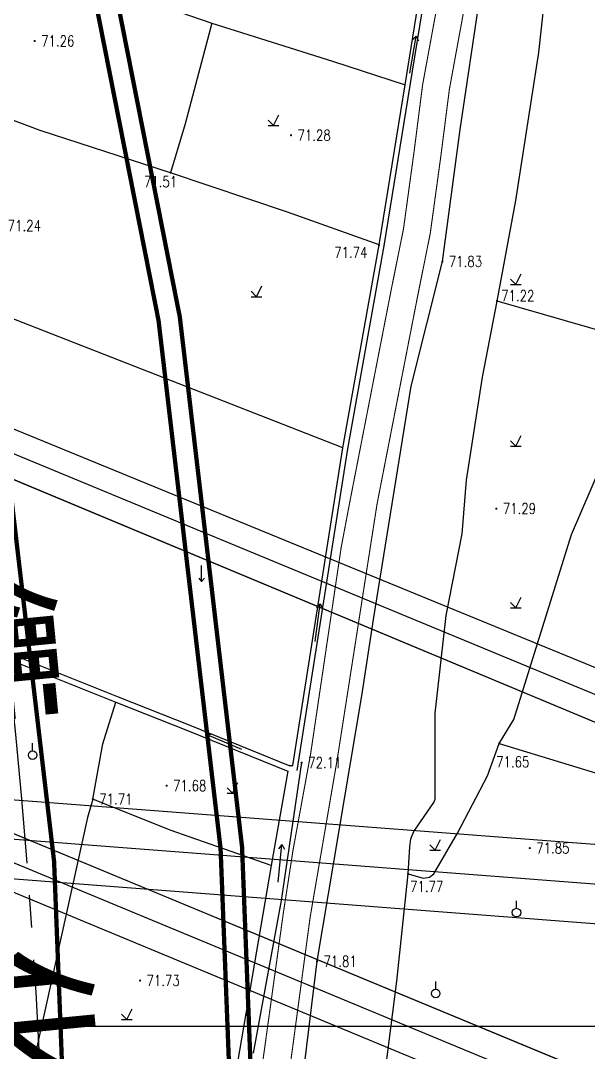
# Model space of a CAD drawing. Extents: x 10519 to 17598, y -625 to 2857.
# Drawn here: x 14023.9 to 14076.6, y 254.3 to 350.1 of the extents above; entities that cross this region are included whole.
import ezdxf
from ezdxf.enums import TextEntityAlignment as Align

# ---------------------------------------------------------------- set-up
doc = ezdxf.new("R2010")
doc.units = 0
doc.header["$MEASUREMENT"] = 0
for name, pattern in [('CENTER', [2, 1.25, -0.25, 0.25, -0.25]), ('CENTERX2', [4, 2.5, -0.5, 0.5, -0.5]), ('X3', [5, 4, -1])]:
    doc.linetypes.add(name, pattern=pattern)
doc.layers.get('0').update_dxf_attribs({"linetype": 'CONTINUOUS'})
for name, color, linetype in [('00000衢化东路中线', 1, 'CENTER'), ('00000道路边线', 2, 'CONTINUOUS'), ('0000原地形', 252, 'CONTINUOUS'), ('000道路名称', 6, 'CONTINUOUS'), ('ASSIST', 252, 'CONTINUOUS'), ('GCD', 224, 'CONTINUOUS'), ('TYBZ', 7, 'CONTINUOUS')]:
    doc.layers.add(name, color=color, linetype=linetype)
doc.styles.add('HZ', font='txt8.shx', dxfattribs={"width": 0.8, "bigfont": 'hz.shx'})
doc.styles.add('黑体', font='SIMHEI.TTF', dxfattribs={"width": 0.8})
doc.linetypes.add('10421', pattern='A,2,[150,AAA.SHX,S=1,R=0,X=0,Y=1],1e-11', length=2)

# ---------------------------------------------------------------- blocks, each defined once
blk = doc.blocks.new('GC200')
at = {"linetype": 'Continuous', "const_width": 0.2, "flags": 128}
blk.add_lwpolyline([(-0.1, 0, 1), (0.1, 0, 1)], format="xyb", close=True, dxfattribs=at)

msp = doc.modelspace()

# ---------------------------------------------------------------- linework, layer by layer
at = {"layer": '00000衢化东路中线', "color": 6, "linetype": 'CENTERX2', "ltscale": 6}
msp.add_arc((13411.378, 223.919), 615, 0, 17.868144, dxfattribs=at)
at = {"layer": '00000道路边线', "const_width": 0.4}
for points in [[(13998.398, 562.402, 0.469032), (13977.805, 529.937), (14013.845, 418.141, -0.078123), (14044.378, 223.919), (14044.378, 26.783, 0.401182), (14068.261, 1.808), (14112.168, -0.156), (14293.346, -8.259), (14423.237, -14.069), (14638.875, -23.628), (14928.222, -34.446)], [(14003.997, 558.083), (13996.012, 557.053, 0.469032), (13979.537, 531.081), (14015.749, 418.755, -0.078123), (14046.378, 223.919), (14046.378, 16.985)], [(13958.293, 523.647), (13994.334, 411.851, -0.078123), (14023.878, 223.919), (14023.878, 36.677, 1), (14028.878, 36.677), (14028.878, 223.919, 0.078123), (13999.093, 413.385), (13963.052, 525.181, 1.000006), (13958.293, 523.647)]]:
    msp.add_lwpolyline(points, format="xyb", dxfattribs=at)
at = {"layer": '0000原地形', "linetype": 'Continuous'}
for p, q in [((14059.582, 344.109, 71.737), (14064.688, 375.517, 71.737)), ((14059.582, 344.109, 71.737), (14064.688, 375.517, 71.737)), ((14060.057, 344.032), (14065.163, 375.437)), ((14060.057, 344.032), (14065.163, 375.437)), ((14064.702, 339.962), (14067.1, 356.228)), ((14064.702, 339.962), (14067.1, 356.228)), ((14071.992, 347.109, 71.92), (14073.05, 356.625, 71.92)), ((14036.8, 351.504, 71.511), (14041.646, 349.811, 71.511)), ((14036.8, 351.504, 71.511), (14041.646, 349.811, 71.511)), ((14041.646, 349.811, 71.302), (14039.161, 340.491, 71.302)), ((14041.646, 349.811, 71.302), (14039.161, 340.491, 71.302)), ((14041.646, 349.811, 71.511), (14052.834, 346.278, 71.511)), ((14041.646, 349.811, 71.511), (14052.834, 346.278, 71.511)), ((14025.707, 339.867, 71.742), (14003.366, 348.233, 71.742)), ((14025.707, 339.867, 71.742), (14003.366, 348.233, 71.742)), ((14069.853, 333.354, 71.92), (14071.992, 347.109, 71.92)), ((14052.834, 346.278, 71.511), (14059.582, 344.109, 71.511)), ((14052.834, 346.278, 71.511), (14059.582, 344.109, 71.511)), ((14057.162, 329.238, 71.737), (14059.582, 344.109, 71.737)), ((14057.162, 329.238, 71.737), (14059.582, 344.109, 71.737)), ((14057.637, 329.157), (14060.057, 344.032)), ((14057.637, 329.157), (14060.057, 344.032)), ((14039.161, 340.491, 71.302), (14037.814, 335.941, 71.302)), ((14039.161, 340.491, 71.302), (14037.814, 335.941, 71.302)), ((14063.047, 327.702), (14064.702, 339.962)), ((14063.047, 327.702), (14064.702, 339.962)), ((14037.814, 335.941, 71.742), (14025.707, 339.867, 71.742)), ((14037.814, 335.941, 71.742), (14025.707, 339.867, 71.742)), ((14048.654, 332.279, 71.742), (14037.814, 335.941, 71.742)), ((14048.654, 332.279, 71.742), (14037.814, 335.941, 71.742)), ((14068.118, 324.03, 71.92), (14069.853, 333.354, 71.92)), ((14057.162, 329.238, 71.742), (14048.654, 332.279, 71.742)), ((14057.162, 329.238, 71.742), (14048.654, 332.279, 71.742)), ((14053.8, 310.394, 71.737), (14057.162, 329.238, 71.737)), ((14053.8, 310.394, 71.737), (14057.162, 329.238, 71.737)), ((14054.275, 310.314), (14057.637, 329.157)), ((14054.275, 310.314), (14057.637, 329.157)), ((14060.162, 316.141), (14063.047, 327.702)), ((14060.162, 316.141), (14063.047, 327.702)), ((14066.755, 316.978, 71.92), (14068.118, 324.03, 71.92)), ((14078.971, 320.897, 71.673), (14068.118, 324.03, 71.673)), ((14205.539, 237.376), (13996.189, 323.245)), ((14053.8, 310.394, 71.768), (14021.953, 322.852, 71.768)), ((14053.8, 310.394, 71.768), (14021.953, 322.852, 71.768)), ((14205.289, 234.535), (13993.867, 321.98)), ((14205.289, 234.535), (13993.867, 321.98)), ((13992.774, 320.186), (14201.603, 233.023)), ((14065.28, 307.421, 71.92), (14066.755, 316.978, 71.92)), ((14056.655, 294.462), (14060.162, 316.141)), ((14056.655, 294.462), (14060.162, 316.141)), ((13932.454, 312.222), (14106.768, 239.989)), ((14049.156, 280.92, 71.737), (14053.8, 310.394, 71.737)), ((14049.156, 280.92, 71.737), (14053.8, 310.394, 71.737)), ((14049.569, 280.446), (14054.275, 310.314)), ((14049.569, 280.446), (14054.275, 310.314)), ((14108.199, 236.666), (13930.982, 310.137)), ((14108.199, 236.666), (13930.982, 310.137)), ((13930.594, 307.568), (14104.95, 235.277)), ((14064.868, 302.431, 71.92), (14065.28, 307.421, 71.92)), ((14063.401, 294.852, 71.92), (14064.868, 302.431, 71.92)), ((14055.58, 287.381), (14056.655, 294.462)), ((14055.58, 287.381), (14056.655, 294.462)), ((14062.371, 285.768, 71.92), (14063.401, 294.852, 71.92)), ((14023.036, 291.243), (14032.94, 287.293)), ((14023.036, 291.243), (14032.94, 287.293)), ((14022.834, 290.75, 71.348), (14032.744, 286.798, 71.348)), ((14022.834, 290.75, 71.348), (14032.744, 286.798, 71.348)), ((14032.94, 287.293), (14039.593, 284.668)), ((14032.94, 287.293), (14039.593, 284.668)), ((14051.413, 262.751), (14055.58, 287.381)), ((14051.413, 262.751), (14055.58, 287.381)), ((14031.52, 282.938, 71.348), (14032.744, 286.798, 71.348)), ((14031.52, 282.938, 71.348), (14032.744, 286.798, 71.348)), ((14032.744, 286.798, 71.348), (14039.395, 284.173, 71.348)), ((14032.744, 286.798, 71.348), (14039.395, 284.173, 71.348)), ((14062.385, 278.354, 71.92), (14062.371, 285.768, 71.92)), ((14039.593, 284.668), (14048.886, 280.891)), ((14039.593, 284.668), (14048.886, 280.891)), ((14039.395, 284.173, 71.348), (14048.685, 280.397, 71.348)), ((14039.395, 284.173, 71.348), (14048.685, 280.397, 71.348)), ((14030.598, 277.808, 71.348), (14031.52, 282.938, 71.348)), ((14030.598, 277.808, 71.348), (14031.52, 282.938, 71.348)), ((14068.321, 282.963, 71.648), (14087.193, 277.206, 71.648)), ((14326.893, 254.48), (13967.613, 281.99)), ((14048.828, 280.914, 71.737), (14049.156, 280.92, 71.737)), ((14048.828, 280.914, 71.737), (14049.156, 280.92, 71.737)), ((14048.685, 280.397, 71.348), (14047.142, 271.641, 71.348)), ((14048.685, 280.397, 71.348), (14047.142, 271.641, 71.348)), ((14049.569, 280.446), (14049.569, 280.446)), ((14049.569, 280.446), (14049.569, 280.446)), ((14329.697, 250.563), (13964.44, 278.566)), ((14329.697, 250.563), (13964.44, 278.566)), ((14030.598, 277.808, 71.348), (14030.114, 276.104, 71.348)), ((14030.598, 277.808, 71.348), (14030.114, 276.104, 71.348)), ((14037.761, 274.933, 71.348), (14030.598, 277.808, 71.348)), ((14037.761, 274.933, 71.348), (14030.598, 277.808, 71.348)), ((14062.255, 277.504, 71.92), (14062.383, 277.802, 71.92)), ((14062.383, 277.802, 71.92), (14062.385, 278.354, 71.92)), ((14062.383, 277.802, 71.92), (14062.383, 277.802, 71.92)), ((14062.383, 277.802, 71.92), (14062.383, 277.802, 71.92)), ((14060.403, 274.795, 71.92), (14062.255, 277.504, 71.92)), ((14030.114, 276.104, 71.348), (14024.404, 250.264, 71.348)), ((14030.114, 276.104, 71.348), (14024.404, 250.264, 71.348)), ((14047.142, 271.641, 71.348), (14037.761, 274.933, 71.348)), ((14047.142, 271.641, 71.348), (14037.761, 274.933, 71.348)), ((13967.038, 274.782), (14326.254, 246.951)), ((14060.029, 273.373, 71.92), (14060.124, 274.128, 71.92)), ((14060.124, 274.128, 71.92), (14060.403, 274.795, 71.92)), ((14060.124, 274.128, 71.92), (14060.124, 274.128, 71.92)), ((14060.124, 274.128, 71.92), (14060.124, 274.128, 71.92)), ((14060.124, 274.128, 71.92), (14060.124, 274.128, 71.92)), ((14059.865, 270.868, 71.92), (14060.029, 273.373, 71.92)), ((14047.142, 271.641, 71.348), (14043.054, 247.747, 71.348)), ((14047.142, 271.641, 71.348), (14043.054, 247.747, 71.348)), ((14058.827, 260.914, 71.92), (14059.865, 270.868, 71.92)), ((14050.006, 251.055), (14051.413, 262.751)), ((14050.006, 251.055), (14051.413, 262.751)), ((14057.704, 252.185, 71.92), (14058.827, 260.914, 71.92))]:
    msp.add_line(p, q, dxfattribs=at)
at = {"layer": '0000原地形'}
for p, q in [((14060.014, 345.179), (14060.62, 348.627)), ((14060.014, 345.179), (14060.62, 348.627)), ((14060.62, 348.627), (14060.266, 348.273)), ((14060.62, 348.627), (14060.266, 348.273)), ((14060.62, 348.627), (14060.831, 348.174)), ((14060.62, 348.627), (14060.831, 348.174)), ((14047.367, 340.314), (14047.867, 341.314)), ((14047.367, 340.314), (14047.867, 341.314)), ((14046.867, 340.814), (14047.367, 340.314)), ((14046.867, 340.814), (14047.367, 340.314)), ((14046.867, 340.314), (14047.867, 340.314)), ((14046.867, 340.314), (14047.867, 340.314)), ((14069.865, 325.558), (14070.365, 326.558)), ((14069.365, 326.058), (14069.865, 325.558)), ((14045.282, 324.932), (14045.782, 324.432)), ((14045.282, 324.932), (14045.782, 324.432)), ((14045.782, 324.432), (14046.282, 325.432)), ((14045.782, 324.432), (14046.282, 325.432)), ((14069.365, 325.558), (14070.365, 325.558)), ((14045.282, 324.432), (14046.282, 324.432)), ((14045.282, 324.432), (14046.282, 324.432)), ((14069.865, 310.558), (14070.365, 311.558)), ((14069.365, 311.058), (14069.865, 310.558)), ((14069.365, 310.558), (14070.365, 310.558)), ((14040.7, 297.996), (14040.7, 299.496)), ((14040.7, 297.996), (14040.7, 299.496)), ((14040.45, 298.296), (14040.7, 297.996)), ((14040.45, 298.296), (14040.7, 297.996)), ((14040.7, 297.996), (14040.95, 298.296)), ((14040.7, 297.996), (14040.95, 298.296)), ((14051.251, 292.448), (14051.707, 295.918)), ((14051.251, 292.448), (14051.707, 295.918)), ((14051.707, 295.918), (14051.369, 295.549)), ((14051.707, 295.918), (14051.369, 295.549)), ((14051.707, 295.918), (14051.938, 295.475)), ((14051.707, 295.918), (14051.938, 295.475)), ((14069.365, 296.058), (14069.865, 295.558)), ((14069.865, 295.558), (14070.365, 296.558)), ((14069.365, 295.558), (14070.365, 295.558)), ((14041.197, 283.773), (14041.686, 283.877)), ((14041.197, 283.773), (14041.686, 283.877)), ((14044.419, 282.405), (14041.197, 283.773)), ((14041.197, 283.773), (14041.462, 283.349)), ((14044.419, 282.405), (14041.197, 283.773)), ((14041.197, 283.773), (14041.462, 283.349)), ((14025.011, 282.284), (14025.011, 282.984)), ((14025.011, 282.284), (14025.011, 282.984)), ((14043.058, 278.847), (14043.558, 278.347)), ((14043.058, 278.847), (14043.558, 278.347)), ((14043.558, 278.347), (14044.058, 279.347)), ((14043.558, 278.347), (14044.058, 279.347)), ((14043.058, 278.347), (14044.058, 278.347)), ((14043.058, 278.347), (14044.058, 278.347)), ((14062.365, 273.058), (14062.865, 274.058)), ((14047.805, 270.099), (14048.156, 273.581)), ((14047.805, 270.099), (14048.156, 273.581)), ((14048.156, 273.581), (14047.83, 273.203)), ((14048.156, 273.581), (14047.83, 273.203)), ((14048.156, 273.581), (14048.401, 273.145)), ((14048.156, 273.581), (14048.401, 273.145)), ((14061.865, 273.558), (14062.365, 273.058)), ((14061.865, 273.058), (14062.865, 273.058)), ((14069.923, 267.669), (14069.923, 268.369)), ((14062.423, 260.169), (14062.423, 260.869)), ((14033.248, 257.839), (14033.748, 257.339)), ((14033.248, 257.839), (14033.748, 257.339)), ((14033.748, 257.339), (14034.248, 258.339)), ((14033.748, 257.339), (14034.248, 258.339)), ((14033.248, 257.339), (14034.248, 257.339)), ((14033.248, 257.339), (14034.248, 257.339))]:
    msp.add_line(p, q, dxfattribs=at)
at = {"layer": '0000原地形', "linetype": '10421'}
for p, q in [((14075.017, 302.356, 71.769), (14079.369, 312.463, 71.769)), ((14069.684, 285.193, 71.769), (14075.017, 302.356, 71.769)), ((14068.321, 282.963, 71.769), (14069.684, 285.193, 71.769)), ((14067.228, 279.977, 71.769), (14068.321, 282.963, 71.769)), ((14048.112, 268.407), (14049.988, 281.19)), ((14048.112, 268.407), (14049.988, 281.19)), ((14064.437, 274.649, 71.769), (14067.228, 279.977, 71.769)), ((14062.241, 270.883, 71.769), (14064.437, 274.649, 71.769)), ((14059.865, 270.868, 71.769), (14061.259, 270.475, 71.769)), ((14061.259, 270.475, 71.769), (14061.857, 270.558, 71.769)), ((14061.857, 270.558, 71.769), (14062.241, 270.883, 71.769)), ((14061.857, 270.558, 71.769), (14061.857, 270.558, 71.769)), ((14045.511, 254.227), (14048.112, 268.407)), ((14045.511, 254.227), (14048.112, 268.407))]:
    msp.add_line(p, q, dxfattribs=at)
at = {"layer": '0000原地形', "linetype": 'Continuous', "const_width": 0.1, "flags": 128}
for points in [[(14017.794, 51.971), (14016.641, 52.296), (14017.594, 60.076), (14019.888, 72.16), (14022.418, 85.402), (14023.253, 90.838), (14024.065, 99.379), (14026.111, 114.876), (14032.483, 147.137), (14035.666, 167.455), (14037.531, 182.432), (14039.365, 193.916), (14040.092, 199.67), (14041.471, 209.476), (14043.788, 222.457), (14047.84, 245.068), (14050.774, 266.875), (14053.3, 281.599), (14056.983, 305.214), (14060.768, 324.595), (14061.92, 330.317), (14062.922, 337.627), (14063.694, 343.681), (14066.024, 356.381)], [(14025.303, 108.759), (14026.111, 114.876), (14032.483, 147.137), (14035.666, 167.455), (14037.531, 182.432), (14039.365, 193.916), (14040.092, 199.67), (14041.471, 209.476), (14043.788, 222.457), (14047.84, 245.068), (14050.774, 266.875), (14053.3, 281.599), (14056.983, 305.214), (14060.768, 324.595), (14061.92, 330.317), (14062.922, 337.627), (14063.694, 343.681), (14066.024, 356.381)]]:
    msp.add_lwpolyline(points, dxfattribs=at)
at = {"layer": '0000原地形', "linetype": 'X3', "const_width": 0.1, "flags": 128}
msp.add_lwpolyline([(14045.461, 246.868), (14048.284, 267.256), (14049.181, 273.078), (14050.814, 282.006), (14053.645, 301.135), (14054.502, 305.65), (14058.297, 325.085), (14059.436, 330.737), (14060.425, 337.958), (14061.204, 344.068), (14063.547, 356.836)], dxfattribs=at)
msp.add_lwpolyline([(14045.461, 246.868), (14048.284, 267.256), (14049.181, 273.078), (14050.814, 282.006), (14053.645, 301.135), (14054.502, 305.65), (14058.297, 325.085), (14059.436, 330.737), (14060.425, 337.958), (14061.204, 344.068), (14063.547, 356.836)], dxfattribs=at)
at = {"layer": '0000原地形', "linetype": 'Continuous', "elevation": 71.674, "flags": 128}
msp.add_lwpolyline([(14048.816, 280.945), (14049.171, 280.901)], dxfattribs=at)
msp.add_lwpolyline([(14048.816, 280.945), (14049.171, 280.901)], dxfattribs=at)
at = {"layer": '0000原地形', "linetype": 'Continuous'}
msp.add_arc((14059.582, 344.109), 0.481, 350.7571, 350.76618, dxfattribs=at)
msp.add_arc((14059.582, 344.109), 0.481, 350.7571, 350.76618, dxfattribs=at)
at = {"layer": '0000原地形'}
for centre in [(14025.011, 281.884), (14025.011, 281.884), (14069.923, 267.269), (14062.423, 259.769)]:
    msp.add_ellipse(centre, major_axis=(-0.283, 0.283), ratio=1, start_param=3.926991, end_param=10.210176, dxfattribs=at)
at = {"layer": 'ASSIST', "color": 252}
for p, q in [((13992.774, 320.186), (14201.603, 233.023)), ((13932.454, 312.222), (14106.768, 239.989))]:
    msp.add_line(p, q, dxfattribs=at)
at = {"layer": 'ASSIST', "color": 252, "flags": 128}
for points in [[(13938.169, 324.98), (13954.173, 318.776), (13974.9, 310.632), (13978.51, 309.174), (13983.37, 307.197), (13983.37, 307.197), (13995.194, 302.424), (14000.611, 300.293), (14016.258, 294.1), (14023.036, 291.243), (14032.94, 287.293), (14039.593, 284.668), (14048.886, 280.891)], [(13992.774, 320.186), (14203.449, 232.253)], [(13932.454, 312.222), (14108.616, 239.223)]]:
    msp.add_lwpolyline(points, dxfattribs=at)
at = {"layer": 'ASSIST', "color": 252, "elevation": 71.348, "flags": 128}
msp.add_lwpolyline([(13937.752, 324.349), (13953.982, 318.279), (13974.703, 310.137), (13978.314, 308.679), (13982.828, 306.92), (13994.995, 301.93), (14000.415, 299.797), (14016.056, 293.607), (14022.834, 290.75), (14032.744, 286.798), (14039.395, 284.173), (14048.685, 280.397)], dxfattribs=at)
at = {"layer": 'TYBZ'}
msp.add_lwpolyline([(14372.812, 1105.707), (14372.812, 256.707), (13183.812, 256.707), (13183.812, 1105.707)], close=True, dxfattribs=at)

# ---------------------------------------------------------------- block references
at = {"layer": 'GCD', "linetype": 'Continuous'}
ref = msp.add_blockref('GC200', (14025.204, 348.161, 71.255), dxfattribs=dict(at, xscale=0.5, yscale=0.5, zscale=0.5))
ref.add_attrib('height', '71.26', dxfattribs={"linetype": 'Continuous', "height": 1, "style": 'HZ', "width": 0.8}).set_placement((14025.804, 348.161, 71.255), align=Align.MIDDLE_LEFT)
ref = msp.add_blockref('GC200', (14025.204, 348.161, 71.255), dxfattribs=dict(at, xscale=0.5, yscale=0.5, zscale=0.5))
ref.add_attrib('height', '71.26', dxfattribs={"linetype": 'Continuous', "height": 1, "style": 'HZ', "width": 0.8}).set_placement((14025.804, 348.161, 71.255), align=Align.MIDDLE_LEFT)
ref = msp.add_blockref('GC200', (14048.999, 339.421, 71.278), dxfattribs=dict(at, xscale=0.5, yscale=0.5, zscale=0.5))
ref.add_attrib('height', '71.28', dxfattribs={"linetype": 'Continuous', "height": 1, "style": 'HZ', "width": 0.8}).set_placement((14049.599, 339.421, 71.278), align=Align.MIDDLE_LEFT)
ref = msp.add_blockref('GC200', (14048.999, 339.421, 71.278), dxfattribs=dict(at, xscale=0.5, yscale=0.5, zscale=0.5))
ref.add_attrib('height', '71.28', dxfattribs={"linetype": 'Continuous', "height": 1, "style": 'HZ', "width": 0.8}).set_placement((14049.599, 339.421, 71.278), align=Align.MIDDLE_LEFT)
ref = msp.add_blockref('GC200', (14037.814, 335.941, 71.51), dxfattribs=dict(at, xscale=0.5, yscale=0.5, zscale=0.5))
ref.add_attrib('height', '71.51', dxfattribs={"linetype": 'Continuous', "height": 1, "style": 'HZ', "width": 0.8}).set_placement((14035.348, 335.109, 71.51), align=Align.MIDDLE_LEFT)
ref = msp.add_blockref('GC200', (14037.814, 335.941, 71.51), dxfattribs=dict(at, xscale=0.5, yscale=0.5, zscale=0.5))
ref.add_attrib('height', '71.51', dxfattribs={"linetype": 'Continuous', "height": 1, "style": 'HZ', "width": 0.8}).set_placement((14035.348, 335.109, 71.51), align=Align.MIDDLE_LEFT)
ref = msp.add_blockref('GC200', (14022.097, 331.025, 71.244), dxfattribs=dict(at, xscale=0.5, yscale=0.5, zscale=0.5))
ref.add_attrib('height', '71.24', dxfattribs={"linetype": 'Continuous', "height": 1, "style": 'HZ', "width": 0.8}).set_placement((14022.697, 331.025, 71.244), align=Align.MIDDLE_LEFT)
ref = msp.add_blockref('GC200', (14022.097, 331.025, 71.244), dxfattribs=dict(at, xscale=0.5, yscale=0.5, zscale=0.5))
ref.add_attrib('height', '71.24', dxfattribs={"linetype": 'Continuous', "height": 1, "style": 'HZ', "width": 0.8}).set_placement((14022.697, 331.025, 71.244), align=Align.MIDDLE_LEFT)
ref = msp.add_blockref('GC200', (14057.162, 329.238, 71.742), dxfattribs=dict(at, xscale=0.5, yscale=0.5, zscale=0.5))
ref.add_attrib('height', '71.74', dxfattribs={"linetype": 'Continuous', "height": 1, "style": 'HZ', "width": 0.8}).set_placement((14053.006, 328.543, 71.742), align=Align.MIDDLE_LEFT)
ref = msp.add_blockref('GC200', (14057.162, 329.238, 71.742), dxfattribs=dict(at, xscale=0.5, yscale=0.5, zscale=0.5))
ref.add_attrib('height', '71.74', dxfattribs={"linetype": 'Continuous', "height": 1, "style": 'HZ', "width": 0.8}).set_placement((14053.006, 328.543, 71.742), align=Align.MIDDLE_LEFT)
ref = msp.add_blockref('GC200', (14063.047, 327.702, 71.826), dxfattribs=dict(at, xscale=0.5, yscale=0.5, zscale=0.5))
ref.add_attrib('height', '71.83', dxfattribs={"linetype": 'Continuous', "height": 1, "style": 'HZ', "width": 0.8}).set_placement((14063.647, 327.702, 71.826), align=Align.MIDDLE_LEFT)
ref = msp.add_blockref('GC200', (14063.047, 327.702, 71.826), dxfattribs=dict(at, xscale=0.5, yscale=0.5, zscale=0.5))
ref.add_attrib('height', '71.83', dxfattribs={"linetype": 'Continuous', "height": 1, "style": 'HZ', "width": 0.8}).set_placement((14063.647, 327.702, 71.826), align=Align.MIDDLE_LEFT)
ref = msp.add_blockref('GC200', (14068.118, 324.03, 71.223), dxfattribs=dict(at, xscale=0.5, yscale=0.5, zscale=0.5))
ref.add_attrib('height', '71.22', dxfattribs={"linetype": 'Continuous', "height": 1, "style": 'HZ', "width": 0.8}).set_placement((14068.504, 324.526, 71.223), align=Align.MIDDLE_LEFT)
ref = msp.add_blockref('GC200', (14068.06, 304.767, 71.285), dxfattribs=dict(at, xscale=0.5, yscale=0.5, zscale=0.5))
ref.add_attrib('height', '71.29', dxfattribs={"linetype": 'Continuous', "height": 1, "style": 'HZ', "width": 0.8}).set_placement((14068.66, 304.767, 71.285), align=Align.MIDDLE_LEFT)
ref = msp.add_blockref('GC200', (14068.321, 282.963, 71.648), dxfattribs=dict(at, xscale=0.5, yscale=0.5, zscale=0.5))
ref.add_attrib('height', '71.65', dxfattribs={"linetype": 'Continuous', "height": 1, "style": 'HZ', "width": 0.8}).set_placement((14068.031, 281.264, 71.648), align=Align.MIDDLE_LEFT)
ref = msp.add_blockref('GC200', (14049.988, 281.19, 72.106), dxfattribs=dict(at, xscale=0.5, yscale=0.5, zscale=0.5))
ref.add_attrib('height', '72.11', dxfattribs={"linetype": 'Continuous', "height": 1, "style": 'HZ', "width": 0.8}).set_placement((14050.588, 281.19, 72.106), align=Align.MIDDLE_LEFT)
ref = msp.add_blockref('GC200', (14049.988, 281.19, 72.106), dxfattribs=dict(at, xscale=0.5, yscale=0.5, zscale=0.5))
ref.add_attrib('height', '72.11', dxfattribs={"linetype": 'Continuous', "height": 1, "style": 'HZ', "width": 0.8}).set_placement((14050.588, 281.19, 72.106), align=Align.MIDDLE_LEFT)
ref = msp.add_blockref('GC200', (14037.445, 279.054, 71.683), dxfattribs=dict(at, xscale=0.5, yscale=0.5, zscale=0.5))
ref.add_attrib('height', '71.68', dxfattribs={"linetype": 'Continuous', "height": 1, "style": 'HZ', "width": 0.8}).set_placement((14038.045, 279.054, 71.683), align=Align.MIDDLE_LEFT)
ref = msp.add_blockref('GC200', (14037.445, 279.054, 71.683), dxfattribs=dict(at, xscale=0.5, yscale=0.5, zscale=0.5))
ref.add_attrib('height', '71.68', dxfattribs={"linetype": 'Continuous', "height": 1, "style": 'HZ', "width": 0.8}).set_placement((14038.045, 279.054, 71.683), align=Align.MIDDLE_LEFT)
ref = msp.add_blockref('GC200', (14030.598, 277.808, 71.707), dxfattribs=dict(at, xscale=0.5, yscale=0.5, zscale=0.5))
ref.add_attrib('height', '71.71', dxfattribs={"linetype": 'Continuous', "height": 1, "style": 'HZ', "width": 0.8}).set_placement((14031.198, 277.808, 71.707), align=Align.MIDDLE_LEFT)
ref = msp.add_blockref('GC200', (14030.598, 277.808, 71.707), dxfattribs=dict(at, xscale=0.5, yscale=0.5, zscale=0.5))
ref.add_attrib('height', '71.71', dxfattribs={"linetype": 'Continuous', "height": 1, "style": 'HZ', "width": 0.8}).set_placement((14031.198, 277.808, 71.707), align=Align.MIDDLE_LEFT)
ref = msp.add_blockref('GC200', (14071.158, 273.258, 71.848), dxfattribs=dict(at, xscale=0.5, yscale=0.5, zscale=0.5))
ref.add_attrib('height', '71.85', dxfattribs={"linetype": 'Continuous', "height": 1, "style": 'HZ', "width": 0.8}).set_placement((14071.758, 273.258, 71.848), align=Align.MIDDLE_LEFT)
ref = msp.add_blockref('GC200', (14059.865, 270.868, 71.769), dxfattribs=dict(at, xscale=0.5, yscale=0.5, zscale=0.5))
ref.add_attrib('height', '71.77', dxfattribs={"linetype": 'Continuous', "height": 1, "style": 'HZ', "width": 0.8}).set_placement((14060.045, 269.687, 71.769), align=Align.MIDDLE_LEFT)
ref = msp.add_blockref('GC200', (14051.413, 262.751, 71.811), dxfattribs=dict(at, xscale=0.5, yscale=0.5, zscale=0.5))
ref.add_attrib('height', '71.81', dxfattribs={"linetype": 'Continuous', "height": 1, "style": 'HZ', "width": 0.8}).set_placement((14052.013, 262.751, 71.811), align=Align.MIDDLE_LEFT)
ref = msp.add_blockref('GC200', (14051.413, 262.751, 71.811), dxfattribs=dict(at, xscale=0.5, yscale=0.5, zscale=0.5))
ref.add_attrib('height', '71.81', dxfattribs={"linetype": 'Continuous', "height": 1, "style": 'HZ', "width": 0.8}).set_placement((14052.013, 262.751, 71.811), align=Align.MIDDLE_LEFT)
ref = msp.add_blockref('GC200', (14034.982, 260.966, 71.727), dxfattribs=dict(at, xscale=0.5, yscale=0.5, zscale=0.5))
ref.add_attrib('height', '71.73', dxfattribs={"linetype": 'Continuous', "height": 1, "style": 'HZ', "width": 0.8}).set_placement((14035.582, 260.966, 71.727), align=Align.MIDDLE_LEFT)
ref = msp.add_blockref('GC200', (14034.982, 260.966, 71.727), dxfattribs=dict(at, xscale=0.5, yscale=0.5, zscale=0.5))
ref.add_attrib('height', '71.73', dxfattribs={"linetype": 'Continuous', "height": 1, "style": 'HZ', "width": 0.8}).set_placement((14035.582, 260.966, 71.727), align=Align.MIDDLE_LEFT)

# ---------------------------------------------------------------- texts
at = {"layer": '000道路名称', "color": 0, "style": '黑体', "width": 0.8}
msp.add_text('衢   化   东   路', height=12.5, rotation=275.53453, dxfattribs=at).set_placement((14012.836, 297.371))

doc.saveas('drawing.dxf')
